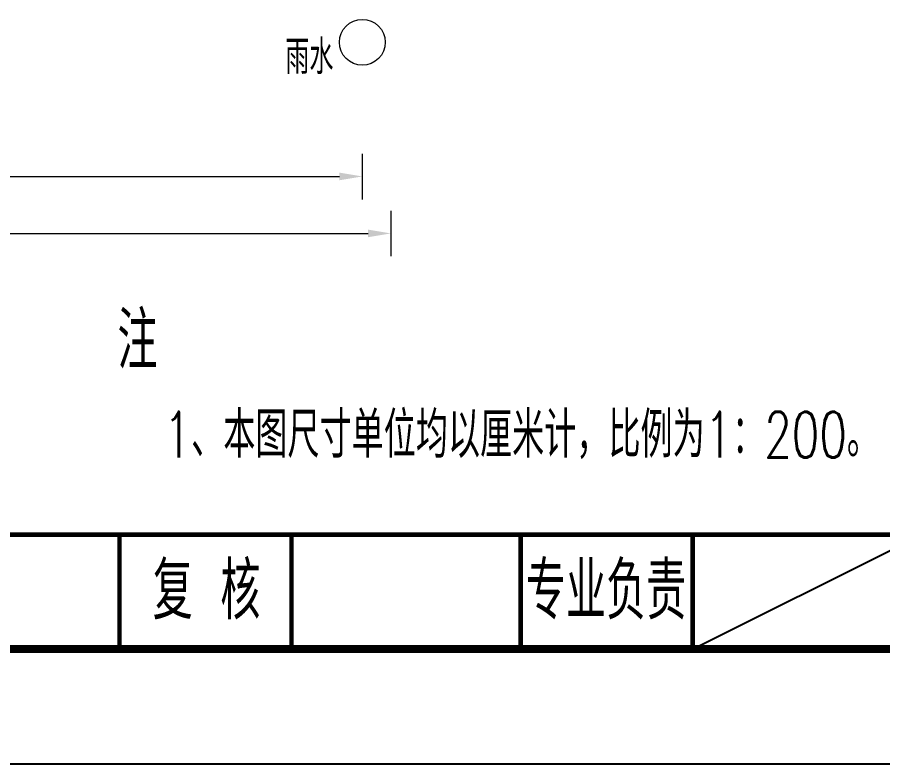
# Model space of a CAD drawing. Extents: x -1568 to -728, y -1287 to -990.
# Drawn here: x -1307.1 to -1231.6, y -1286.8 to -1221.7 of the extents above; entities that cross this region are included whole.
import ezdxf
from ezdxf.enums import TextEntityAlignment as Align

# ---------------------------------------------------------------- set-up
doc = ezdxf.new("R2010")
doc.units = 0
doc.header["$LTSCALE"] = 5
doc.layers.get('0').update_dxf_attribs({"linetype": 'CONTINUOUS'})
doc.layers.get('Defpoints').update_dxf_attribs({"linetype": 'CONTINUOUS'})
doc.layers.add('图框', color=7, linetype='CONTINUOUS')
doc.layers.add('文字', color=7, linetype='CONTINUOUS')
doc.layers.add('标注', color=4, linetype='CONTINUOUS', lineweight=15)
doc.styles.get("Standard").update_dxf_attribs({"font": 'simplex1.shx', "width": 0.7, "bigfont": 'hztxt.shx'})
doc.dimstyles.new('比例1：200', dxfattribs={"dimtxt": 3, "dimasz": 2, "dimexe": 2, "dimexo": 1, "dimgap": 1, "dimtad": 1, "dimlfac": 20, "dimzin": 13, "dimdsep": 46, "dimtxsty": 'Standard', "dimcen": -0.09, "dimclrd": 256, "dimclre": 256, "dimclrt": 7, "dimaunit": 1, "dimadec": 0, "dimazin": 2, "dimtfac": 0.0005, "dimtix": 1, "dimtmove": 2, "dimatfit": 3, "dimfxl": 0, "dimtolj": 1, "dimtzin": 13, "dimlwd": -1, "dimlwe": -1, "dimarcsym": 0})

# ---------------------------------------------------------------- blocks, each defined once
blk = doc.blocks.new('*D104')
at = {"layer": 'Defpoints', "color": 0}
for p in [(-1353.269, -1232.603), (-1277.019, -1232.603), (-1277.019, -1235.565)]:
    blk.add_point(p, dxfattribs=at)
at = {"layer": '标注'}
for p, q in [((-1353.269, -1233.603), (-1353.269, -1237.565)), ((-1277.019, -1233.603), (-1277.019, -1237.565)), ((-1351.269, -1235.565), (-1279.019, -1235.565))]:
    blk.add_line(p, q, dxfattribs=at)
for points in [[(-1351.269, -1235.232), (-1351.269, -1235.899), (-1353.269, -1235.565)], [(-1279.019, -1235.232), (-1279.019, -1235.899), (-1277.019, -1235.565)]]:
    blk.add_solid(points, dxfattribs=at)
at = {"layer": '标注', "color": 7, "insert": (-1315.144, -1233.065), "char_height": 3, "attachment_point": 5}
blk.add_mtext('\\A1;1525', dxfattribs=at)
blk = doc.blocks.new('*D105')
at = {"layer": 'Defpoints', "color": 0}
for p in [(-1353.269, -1237.565), (-1274.519, -1237.565), (-1274.519, -1240.537)]:
    blk.add_point(p, dxfattribs=at)
at = {"layer": '标注'}
for p, q in [((-1353.269, -1238.565), (-1353.269, -1242.537)), ((-1274.519, -1238.565), (-1274.519, -1242.537)), ((-1351.269, -1240.537), (-1276.519, -1240.537))]:
    blk.add_line(p, q, dxfattribs=at)
for points in [[(-1351.269, -1240.204), (-1351.269, -1240.87), (-1353.269, -1240.537)], [(-1276.519, -1240.204), (-1276.519, -1240.87), (-1274.519, -1240.537)]]:
    blk.add_solid(points, dxfattribs=at)
at = {"layer": '标注', "color": 7, "insert": (-1313.894, -1238.037), "char_height": 3, "attachment_point": 5}
blk.add_mtext('\\A1;1575', dxfattribs=at)

msp = doc.modelspace()

# ---------------------------------------------------------------- linework, layer by layer
msp.add_lwpolyline([(-1148.20035, -1286.82642), (-1148.20035, -989.82642), (-1568.20035, -989.82642), (-1568.20035, -1286.82642)], close=True)
msp.add_lwpolyline([(-1148.20035, -1286.82642), (-1148.20035, -989.82642), (-1568.20035, -989.82642), (-1568.20035, -1286.82642)], close=True)
at = {"layer": '图框'}
msp.add_line((-1248.20035, -1276.82642), (-1228.20035, -1266.82642), dxfattribs=at)
for points, const_width in [([(-1158.20035, -999.82642), (-1538.20035, -999.82642), (-1538.20035, -1276.82642), (-1158.20035, -1276.82642), (-1158.20035, -999.82642)], 0.7), ([(-1538.20035, -1266.82642), (-1158.20035, -1266.82642)], 0.4), ([(-1298.20035, -1276.82642), (-1298.20035, -1266.82642)], 0.4), ([(-1283.20035, -1276.82642), (-1283.20035, -1266.82642)], 0.4), ([(-1263.20035, -1276.82642), (-1263.20035, -1266.82642)], 0.4), ([(-1263.20035, -1276.82642), (-1263.20035, -1266.82642)], 0.4), ([(-1248.20035, -1276.82642), (-1248.20035, -1266.82642)], 0.4)]:
    msp.add_lwpolyline(points, dxfattribs=dict(at, const_width=const_width))
at = {"layer": '标注'}
msp.add_circle((-1277.0189, -1223.85047), 2, dxfattribs=at)

# ---------------------------------------------------------------- texts
at = {"layer": '图框', "width": 0.7}
for s, p in [('复 核', (-1290.60477, -1271.73183)), ('专业负责', (-1255.75402, -1271.73183))]:
    msp.add_text(s, height=5, dxfattribs=at).set_placement(p, align=Align.MIDDLE_CENTER)
at = {"layer": '文字', "width": 0.7}
msp.add_text('雨水', height=3, rotation=360, dxfattribs=at).set_placement((-1283.7357, -1226.63228))
for s, height, p in [('注', 5, (-1298.38306, -1252.38463)), ('1、本图尺寸单位均以厘米计，比例为1：200。', 4, (-1294.35037, -1260.11077))]:
    msp.add_text(s, height=height, dxfattribs=at).set_placement(p)

# ---------------------------------------------------------------- dimensions: what is measured, and where the dimension line sits
at = {"layer": '标注'}
for base, p1, p2, picture, middle in [((-1277.0189, -1235.56517), (-1353.2689, -1232.60256), (-1277.0189, -1232.60256), '*D104', (-1315.1439, -1233.06517)), ((-1274.5189, -1240.53689), (-1353.2689, -1237.56517), (-1274.5189, -1237.56517), '*D105', (-1313.8939, -1238.03689))]:
    dim = msp.add_linear_dim(base=base, p1=p1, p2=p2, angle=180, dimstyle='比例1：200', dxfattribs=at)
    dim.commit()
    dim.dimension.update_dxf_attribs({"geometry": picture, "text_midpoint": middle})

doc.saveas('drawing.dxf')
